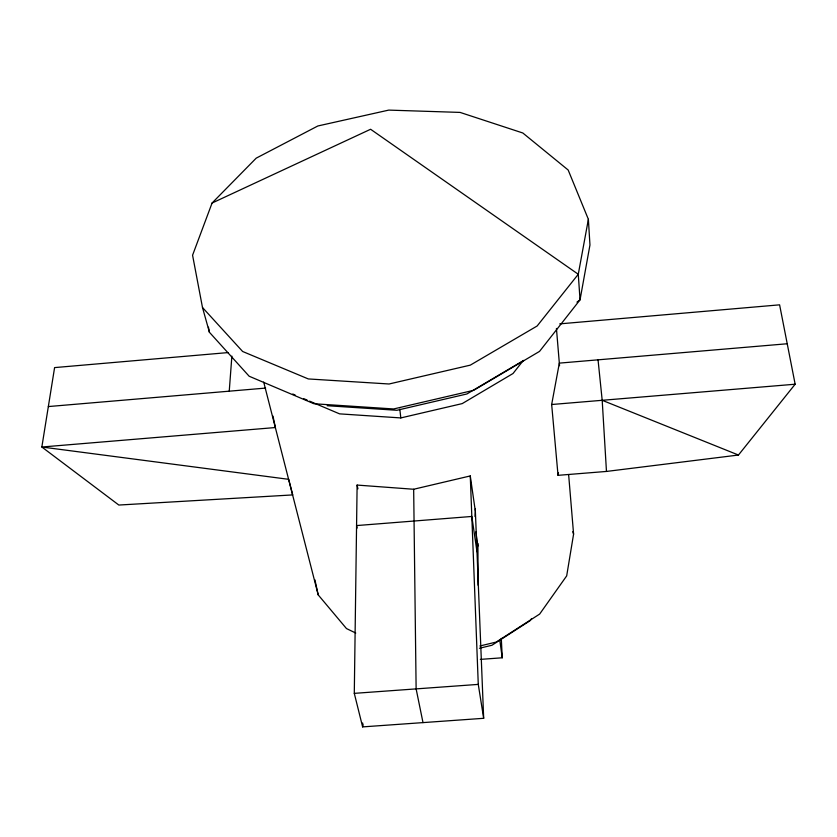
<?xml version="1.0" encoding="UTF-8"?>
<svg xmlns="http://www.w3.org/2000/svg" width="837" height="837" viewBox="0 0 837 837"><rect width="100%" height="100%" fill="white"/><g stroke="black" fill="none" stroke-linecap="round" stroke-linejoin="round"><path stroke-width="1.26" d="M362.662 722.99L362.62 726.893L483.671 718.303L475.28 508.938M362.798 724.277L362.62 726.893L354.292 693.36L357.117 485.073L413.666 489.258L470.268 475.939L475.385 511.501L475.008 516.523M229.244 391.182L231.88 356.123M568.626 474.527L573.596 534.1L566.68 575.887L539.645 614.076L496.215 642.063L479.894 645.986M559.754 323.867L779.603 304.835L795.15 384.214L738.454 455.035L606.469 471.44L558.038 475.332L558.488 472.779M588.38 219.336L578.273 274.264L580.041 299.834L539.53 351.394L473.69 390.314L393.641 408.958L314.021 403.758L249.154 376.231L209.407 332.258L202.491 307.514L192.573 255.222L212.075 203.035L256.206 158.151L317.851 125.979L388.745 110.107L460.078 112.409L522.811 132.989L568.166 170.016L588.38 219.336L589.959 245L580.041 299.834L576.965 302.136M558.038 475.332L551.667 404.512L559.336 363.122L787.23 343.756M531.6 618.564L530.114 620.667L491.957 645.254L479.465 648.256M523.334 360.433L513.008 373.522L462.223 403.601L400.818 417.925L339.581 413.865L309.575 401.143M523.564 360.485L466.92 393.965L396.916 410.276L327.194 405.715M212.075 203.035L370.603 129.264L578.273 274.264L537.134 326.001L470.3 365.141L389.059 383.995L308.319 378.941L242.636 351.488L202.491 307.514M228.281 352.565L54.593 367.6L41.85 447.01L118.833 505.046L292.73 494.918L288.671 479.329L41.85 447.01L275.415 427.54L272.946 416.052M48.347 406.562L265.632 388.086M551.667 404.512L795.15 384.214M480.354 659.389L502.252 657.788L501.3 638.432M354.292 693.36L478.272 684.394L483.671 718.303M598.047 359.837L602.19 400.295L738.454 455.035M292.762 394.018L295.168 395.033M303.569 398.59L307.169 400.117M355.746 633.044L346.466 628.556L318.196 594.877L263.707 382.111M572.77 531.683L573.596 534.1M357.117 528.074L356.562 525.573L471.817 516.46L476.996 551.771M314.921 579.821L318.196 594.877M357.117 485.073L357.922 488.839M422.999 722.603L416.125 688.893L413.666 489.258M208.434 327.162L209.407 332.258M475.855 531.872L477.927 546.101M499.731 639.74L502.252 657.788M399.804 409.094L400.818 417.925M556.438 328.449L559.545 365.717M602.19 400.295L606.469 471.44M470.268 475.939L478.272 684.394M477.917 543.527L478.115 585.251"/></g></svg>
